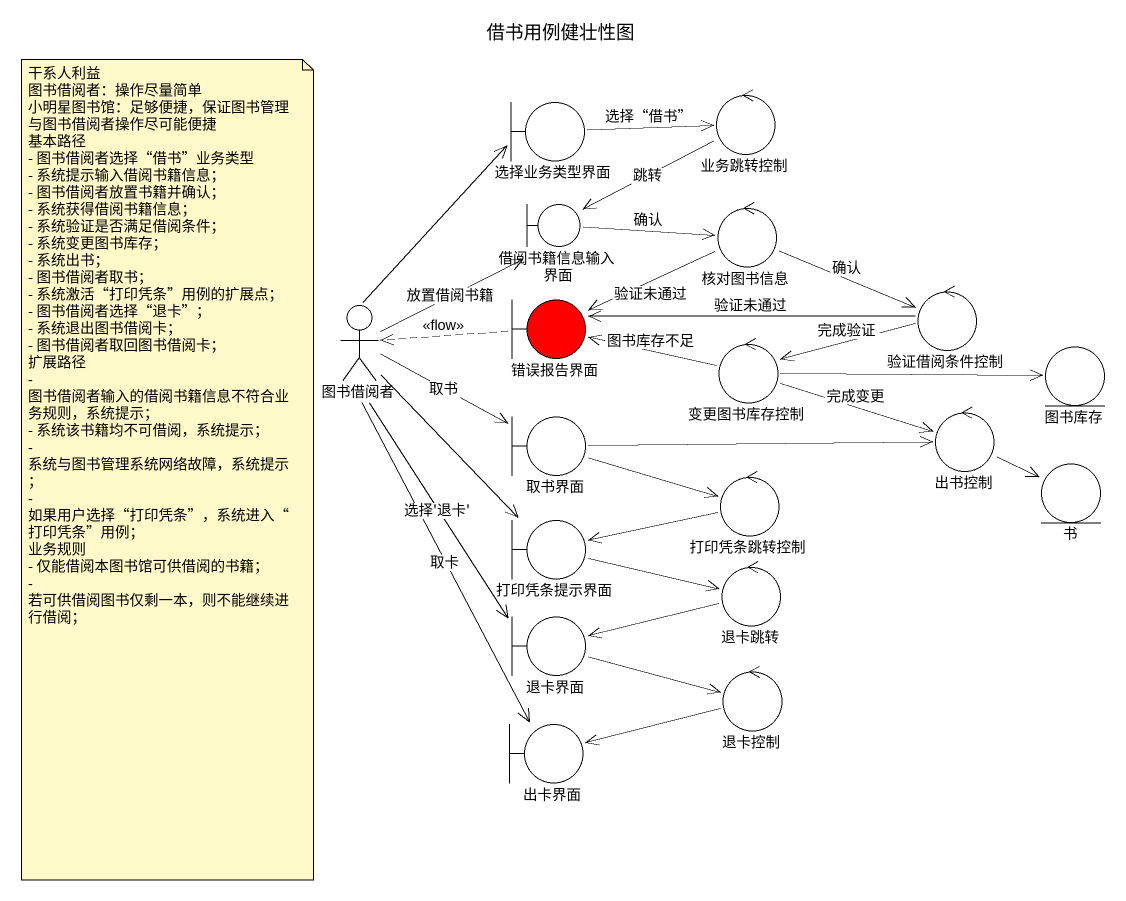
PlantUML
@startuml
title 借书用例健壮性图
boundary 选择业务类型界面
control 业务跳转控制
boundary 借阅书籍信息输入界面
control 核对图书信息
actor 图书借阅者
boundary 错误报告界面 #FF0000
control 验证借阅条件控制
control 变更图书库存控制
entity 图书库存
boundary 取书界面
control 出书控制
control 打印凭条跳转控制
entity 书
boundary 打印凭条提示界面
boundary 退卡界面
control 退卡跳转
control 退卡控制
boundary 出卡界面
选择业务类型界面 -right-> 业务跳转控制 : 选择“借书”
业务跳转控制 -left-> 借阅书籍信息输入界面 : 跳转
借阅书籍信息输入界面 -right-> 核对图书信息 : 确认
核对图书信息 -left-> 错误报告界面 : 验证未通过
核对图书信息 -right-> 验证借阅条件控制 : 确认
图书借阅者 -up-> 选择业务类型界面
图书借阅者 -up-> 借阅书籍信息输入界面 : 放置借阅书籍
图书借阅者 -right-> 取书界面 : 取书
图书借阅者 --> 打印凭条提示界面
图书借阅者 --> 退卡界面 : 选择'退卡'
图书借阅者 --> 出卡界面 : 取卡
错误报告界面 .left.> 图书借阅者 : <<flow>>
验证借阅条件控制 -left-> 错误报告界面 : 验证未通过
验证借阅条件控制 -left-> 变更图书库存控制 : 完成验证
变更图书库存控制 -left-> 错误报告界面 : 图书库存不足
变更图书库存控制 -right-> 图书库存
变更图书库存控制 -right-> 出书控制 : 完成变更
取书界面 -right-> 出书控制
取书界面 -right-> 打印凭条跳转控制
出书控制 -right-> 书
打印凭条跳转控制 -left-> 打印凭条提示界面
打印凭条提示界面 -right-> 退卡跳转
退卡界面 -right-> 退卡控制
退卡跳转 -left-> 退卡界面
退卡控制 -left-> 出卡界面
note as N1
  干系人利益
  图书借阅者：操作尽量简单
  小明星图书馆：足够便捷，保证图书管理与图书借阅者操作尽可能便捷
  基本路径
  - 图书借阅者选择“借书”业务类型
  - 系统提示输入借阅书籍信息；
  - 图书借阅者放置书籍并确认；
  - 系统获得借阅书籍信息；
  - 系统验证是否满足借阅条件；
  - 系统变更图书库存；
  - 系统出书；
  - 图书借阅者取书；
  - 系统激活“打印凭条”用例的扩展点；
  - 图书借阅者选择“退卡”；
  - 系统退出图书借阅卡；
  - 图书借阅者取回图书借阅卡；
  扩展路径
  - 图书借阅者输入的借阅书籍信息不符合业务规则，系统提示；
  - 系统该书籍均不可借阅，系统提示；
  - 系统与图书管理系统网络故障，系统提示；
  - 如果用户选择“打印凭条”，系统进入“打印凭条”用例；
  业务规则
  - 仅能借阅本图书馆可供借阅的书籍；
  - 若可供借阅图书仅剩一本，则不能继续进行借阅；
end note
@enduml
